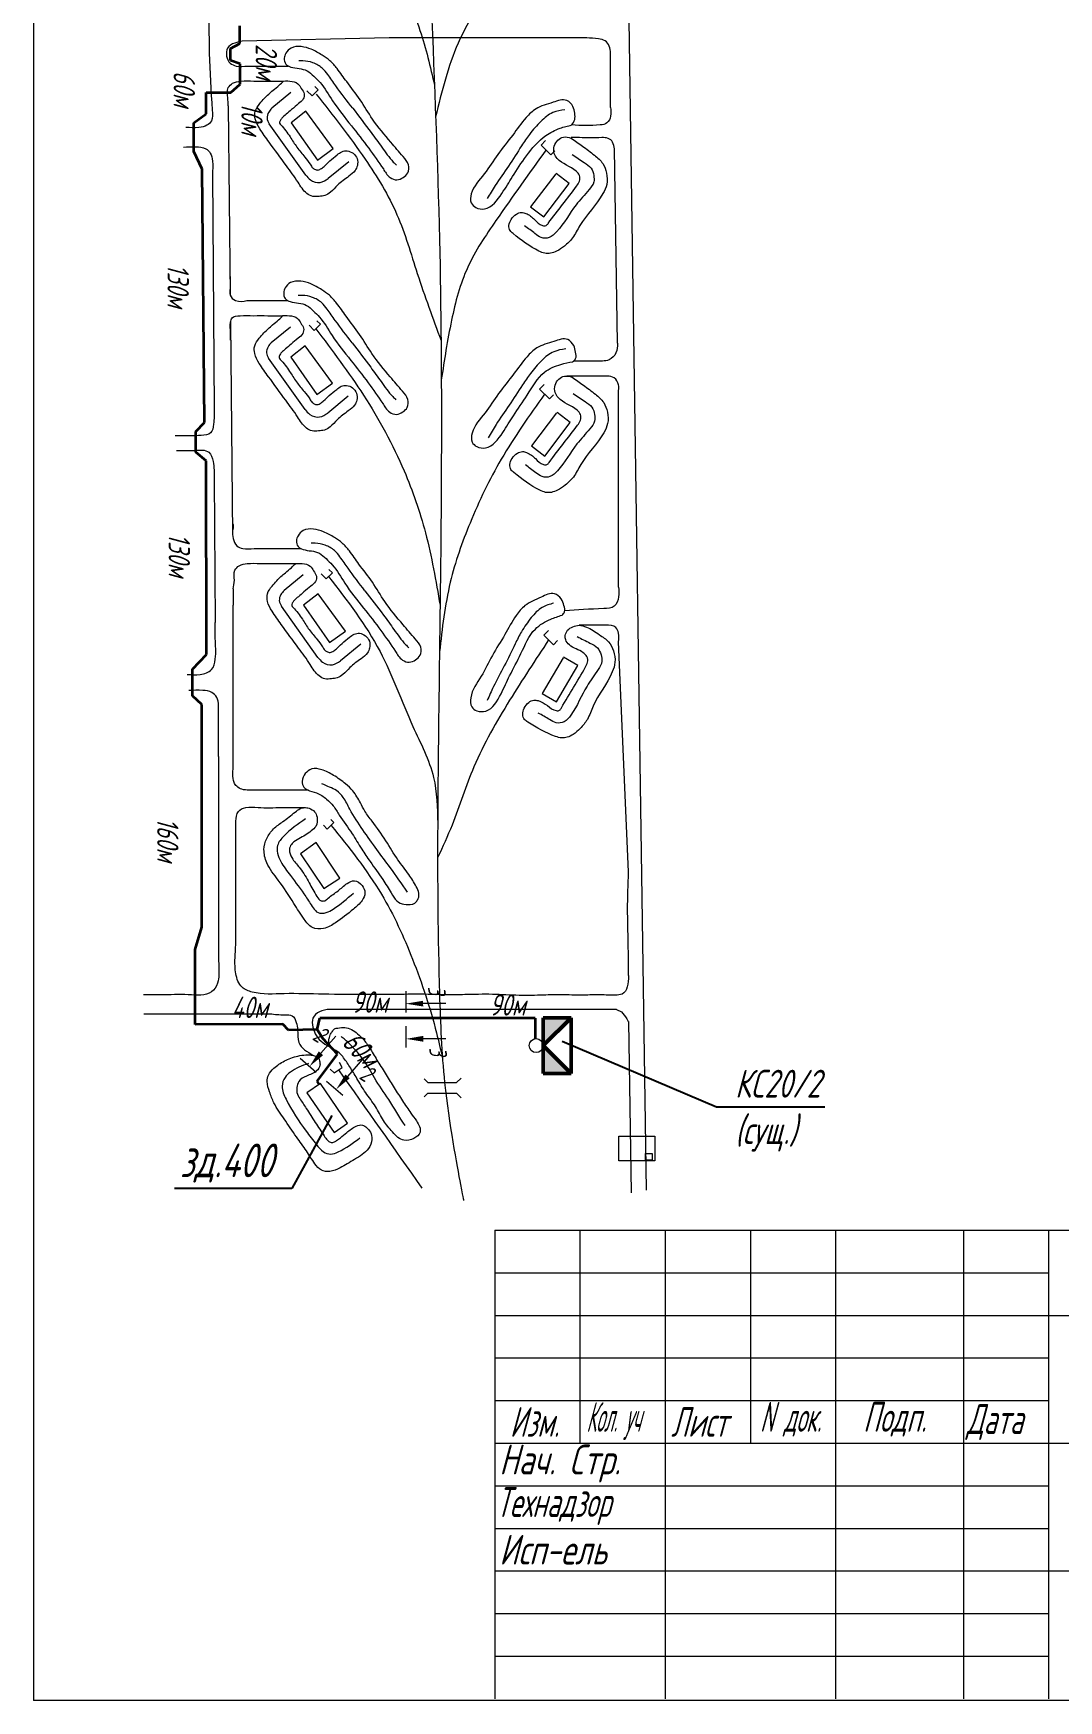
# Model space of a CAD drawing. Header units: millimetres. Extents: x 13096 to 18634, y -492 to 9335.
# Drawn here: x 13125 to 13613, y 3625 to 4418 of the extents above; entities that cross this region are included whole.
import ezdxf
from ezdxf import colors
from ezdxf.entities.mleader import LeaderData, LeaderLine
from ezdxf.math import Vec2, Vec3

# ---------------------------------------------------------------- set-up
doc = ezdxf.new("R2010")
doc.units = ezdxf.units.MM
for name, color, linetype, lineweight in [('Линия выноска', 137, 'Continuous', 20), ('Линия связи (Вновь)', 3, 'Continuous', 60), ('Рамка толстая', 7, 'Continuous', 60), ('Строительный', 251, 'Continuous', 13), ('ТаБлица', 253, 'Continuous', 25), ('текст', 7, 'Continuous', 25), ('Щиты пульты (Вновь)', 5, 'Continuous', 50), ('Элемент эл. схем', 7, 'Continuous', 35)]:
    doc.layers.add(name, color=color, linetype=linetype, lineweight=lineweight)
doc.styles.add('Simplex', font='simplex.shx', dxfattribs={"width": 0.7, "oblique": 15})

# ---------------------------------------------------------------- blocks, each defined once
blk = doc.blocks.new('A$C4BB167BF')
at = {"layer": 'Щиты пульты (Вновь)', "true_color": 0xc7c8ca}
h = blk.add_hatch(color=9, dxfattribs=at)
h.paths.add_polyline_path([(0, 3), (0, 0), (3, 3)])
h.paths.add_polyline_path([(6, 3), (3, 3), (6, 0)])
at = {"layer": 'Щиты пульты (Вновь)', "color": 252, "true_color": 0x939598}
for p, q in [((0, 3), (0, 0)), ((6, 3), (0, 3)), ((0, 0), (3, 3)), ((3, 3), (6, 0)), ((6, 0), (6, 3)), ((0, 0), (6, 0))]:
    blk.add_line(p, q, dxfattribs=at)
blk = doc.blocks.new('_None')

msp = doc.modelspace()

# ---------------------------------------------------------------- linework, layer by layer
at = {"color": 18, "lineweight": 20, "true_color": 0x000000}
for p, q in [((13402.46933, 3953.738), (13404.8592, 3952.56504)), ((13404.8592, 3952.56504), (13406.67429, 3950.14739)), ((13406.67429, 3950.14739), (13407.32017, 3949.19429)), ((13407.32017, 3949.19429), (13408.11678, 3947.65123)), ((13344.51912, 3848.7676), (14093.76912, 3848.7676)), ((13344.51912, 3848.7676), (13344.51912, 3626.0176)), ((13385.01912, 3848.7676), (13385.01912, 3747.5176)), ((13425.51912, 3848.7676), (13425.51912, 3626.0176)), ((13466.01912, 3848.7676), (13466.01912, 3747.5176)), ((13506.51912, 3848.7676), (13506.51912, 3626.0176)), ((13567.26912, 3848.7676), (13567.26912, 3626.0176)), ((13607.76912, 3848.7676), (13607.76912, 3626.0176)), ((13344.51912, 3828.5176), (13607.76912, 3828.5176)), ((13344.51912, 3808.2676), (13607.76912, 3808.2676)), ((13607.76912, 3808.2676), (14093.76912, 3808.2676)), ((13344.51912, 3788.0176), (13607.76912, 3788.0176)), ((13344.51912, 3767.7676), (13607.76912, 3767.7676)), ((13344.51912, 3747.5176), (14093.76912, 3747.5176)), ((13344.51912, 3727.2676), (13607.76912, 3727.2676)), ((13344.51912, 3707.0176), (13607.76912, 3707.0176)), ((13344.51912, 3686.7676), (13607.76912, 3686.7676)), ((13607.76912, 3686.7676), (14093.76912, 3686.7676)), ((13344.51912, 3666.5176), (13607.76912, 3666.5176)), ((13344.51912, 3646.2676), (13607.76912, 3646.2676))]:
    msp.add_line(p, q, dxfattribs=at)
for points in [[(13403.59535, 3893.46163), (13420.64072, 3893.46163), (13420.64072, 3881.79102), (13403.53817, 3881.79102)], [(13416.25035, 3885.2174), (13419.31645, 3885.2174), (13419.31645, 3882.13429), (13416.25035, 3882.13429)]]:
    msp.add_lwpolyline(points, close=True, dxfattribs=at)
at = {"layer": 'Линия связи (Вновь)', "color": 18, "lineweight": 35, "true_color": 0x000000}
for p, q in [((13223.42062, 4412.97099), (13223.42062, 4421.33304)), ((13218.97996, 4410.60999), (13223.42062, 4412.97099)), ((13218.97996, 4404.97105), (13218.97996, 4410.60999)), ((13223.55806, 4403.30498), (13218.97996, 4404.97105)), ((13223.55806, 4393.68851), (13223.55806, 4403.30498)), ((13219.08582, 4389.70594), (13223.55806, 4393.68851)), ((13207.41011, 4389.70594), (13219.08582, 4389.70594)), ((13207.41011, 4379.48164), (13207.41011, 4389.70594)), ((13201.50462, 4375.29115), (13207.41011, 4379.48164)), ((13201.50462, 4361.56666), (13201.50462, 4375.29115)), ((13205.447, 4353.22665), (13201.50462, 4361.56666)), ((13206.56897, 4232.77339), (13205.447, 4353.22665)), ((13202.55219, 4228.55624), (13206.56897, 4232.77339)), ((13202.58011, 4218.71901), (13202.55219, 4228.55624)), ((13207.37057, 4214.58156), (13202.58011, 4218.71901)), ((13207.55062, 4122.42947), (13207.37057, 4214.58156)), ((13200.84977, 4115.51601), (13207.55062, 4122.42947)), ((13200.87806, 4102.8959), (13200.84977, 4115.51601)), ((13205.33472, 4098.78019), (13200.87806, 4102.8959)), ((13205.29235, 3992.88974), (13205.33472, 4098.78019)), ((13202.18773, 3982.21928), (13205.29235, 3992.88974)), ((13202.22278, 3946.64345), (13202.1864, 3982.25971)), ((13260.20939, 3944.1226), (13261.39886, 3949.63613)), ((13363.77182, 3949.63613), (13261.39886, 3949.63613)), ((13363.77182, 3949.63613), (13363.77182, 3939.80551)), ((13243.91713, 3946.66416), (13202.22278, 3946.64345)), ((13246.6113, 3943.94735), (13243.91713, 3946.66416)), ((13260.20939, 3944.1226), (13246.6113, 3943.94735)), ((13262.89004, 3939.95123), (13260.20939, 3944.1226)), ((13269.89685, 3932.49425), (13262.89004, 3939.95123)), ((13260.14912, 3919.58531), (13269.89685, 3932.49425)), ((13261.11804, 3918.12696), (13260.14912, 3919.58531))]:
    msp.add_line(p, q, dxfattribs=at)
at = {"layer": 'Рамка толстая', "color": 18, "lineweight": 20, "true_color": 0x000000}
for p in [(13125.29002, 4958.21426), (14093.91502, 3625.08926)]:
    msp.add_line(p, (13125.29002, 3625.08926), dxfattribs=at)
at = {"layer": 'Строительный', "color": 18, "lineweight": 20, "true_color": 0x000000}
for p, q in [((13401.96811, 4848.0629), (13416.50922, 3867.76774)), ((13294.38772, 4415.63797), (13224.57951, 4414.04993)), ((13380.50182, 4415.63797), (13294.38772, 4415.63797)), ((13399.63884, 4382.56025), (13399.63884, 4408.35876)), ((13260.63375, 4390.93809), (13258.99695, 4392.57489)), ((13247.71851, 4389.72633), (13238.61869, 4382.27153)), ((13255.23568, 4390.55118), (13257.74126, 4388.0456)), ((13257.74126, 4388.0456), (13260.63375, 4390.93809)), ((13217.9319, 4383.40991), (13218.82868, 4293.33027)), ((13254.70834, 4350.46438), (13237.3446, 4374.86061)), ((13384.79445, 4368.22414), (13380.89494, 4368.22414)), ((13366.5374, 4364.62107), (13368.73564, 4366.87399)), ((13371.19374, 4360.07773), (13366.5374, 4364.62107)), ((13373.08698, 4362.01805), (13371.19374, 4360.07773)), ((13402.96679, 4270.49015), (13401.39173, 4362.89507)), ((13275.1469, 4356.78205), (13265.42634, 4348.84339)), ((13210.39911, 4350.78428), (13211.14052, 4239.17971)), ((13261.70304, 4279.49981), (13260.06624, 4281.13661)), ((13218.95673, 4280.46829), (13219.96543, 4179.14737)), ((13247.46066, 4278.18985), (13238.36084, 4270.73504)), ((13256.30496, 4279.1129), (13258.81055, 4276.60732)), ((13258.81055, 4276.60732), (13261.70304, 4279.49981)), ((13254.45049, 4238.92789), (13237.08675, 4263.32412)), ((13395.80991, 4261.94464), (13381.90656, 4261.94464)), ((13365.871, 4248.58917), (13368.06924, 4250.84208)), ((13398.10829, 4254.86485), (13378.86461, 4254.86485)), ((13274.88905, 4245.24556), (13265.1685, 4237.3069)), ((13370.52735, 4244.04583), (13365.871, 4248.58917)), ((13372.42058, 4245.98615), (13370.52735, 4244.04583)), ((13403.40841, 4154.48305), (13403.40841, 4248.07152)), ((13211.26296, 4206.24409), (13211.73858, 4137.63743)), ((13267.41101, 4161.29214), (13265.77421, 4162.92894)), ((13253.54133, 4160.35848), (13244.44151, 4152.90367)), ((13262.01294, 4160.90524), (13264.51852, 4158.39965)), ((13264.51852, 4158.39965), (13267.41101, 4161.29214)), ((13220.21941, 4153.63532), (13220.29575, 4145.96753)), ((13220.29575, 4070.81024), (13220.29575, 4145.96753)), ((13260.53115, 4121.09652), (13243.16741, 4145.49275)), ((13367.82885, 4131.69283), (13370.02709, 4133.94574)), ((13372.4852, 4127.14949), (13367.82885, 4131.69283)), ((13280.96971, 4127.41419), (13271.24916, 4119.47553)), ((13374.37843, 4129.08981), (13372.4852, 4127.14949)), ((13408.15473, 4019.07985), (13403.40841, 4128.56254)), ((13213.3108, 4073.91754), (13213.3108, 4098.18414)), ((13213.3108, 4073.91754), (13213.3108, 3976.89492)), ((13268.13891, 4042.57055), (13266.6155, 4044.09395)), ((13221.52519, 3984.59055), (13221.52519, 4039.34023)), ((13264.98617, 4039.4178), (13263.1009, 4041.30307)), ((13268.13891, 4042.57055), (13264.98617, 4039.4178)), ((13177.83282, 3951.66638), (13237.8026, 3951.66638)), ((13402.46933, 3953.738), (13269.77767, 3953.738)), ((13408.15473, 3947.96277), (13409.35575, 3866.58136)), ((13266.38361, 3925.41073), (13268.20646, 3923.58787)), ((13268.20646, 3923.58787), (13271.97124, 3926.19159)), ((13271.97124, 3926.19159), (13270.77068, 3928.49236)), ((13311.02733, 3920.75137), (13312.83054, 3918.94816)), ((13312.83054, 3918.94816), (13326.38692, 3918.94816)), ((13326.38692, 3918.94816), (13328.52548, 3921.08673)), ((13311.02733, 3912.10919), (13312.83054, 3913.9124)), ((13312.83054, 3913.9124), (13326.38692, 3913.9124)), ((13326.38692, 3913.9124), (13328.52548, 3911.77384))]:
    msp.add_line(p, q, dxfattribs=at)
for points in [[(13254.75117, 4380.74045), (13247.84152, 4375.32282), (13260.26139, 4357.58445), (13267.78328, 4363.00208), (13254.75117, 4380.74045)], [(13373.55891, 4350.99755), (13361.6062, 4335.29929), (13367.86165, 4330.53637), (13379.99671, 4346.47413), (13373.74126, 4351.23704)], [(13254.49332, 4269.20397), (13247.58368, 4263.78634), (13260.00355, 4246.04796), (13267.52543, 4251.4656), (13254.49332, 4269.20397)], [(13373.97978, 4237.32404), (13362.02708, 4221.62578), (13368.28253, 4216.86286), (13380.41758, 4232.80061), (13374.16213, 4237.56353)], [(13260.57398, 4151.3726), (13253.66434, 4145.95496), (13266.08421, 4128.21659), (13273.6061, 4133.63422), (13260.57398, 4151.3726)], [(13377.06427, 4120.92713), (13367.05285, 4103.92495), (13373.82788, 4099.93559), (13383.99204, 4117.19716), (13377.217, 4121.18651)], [(13259.66025, 4033.13282), (13252.292, 4027.70873), (13263.30558, 4011.28147), (13270.9065, 4016.16316), (13259.66025, 4033.13282)], [(13261.73277, 3918.53552), (13255.265, 3914.04826), (13268.28848, 3895.27674), (13274.57624, 3899.63911), (13261.73277, 3918.53552)]]:
    msp.add_lwpolyline(points, dxfattribs=at)
msp.add_open_spline([(13344.88146, 4897.2368), (13335.49442, 4883.0571), (13344.88146, 4897.2368), (13308.58207, 4831.45259), (13312.36407, 4698.57523), (13308.57645, 4526.39547), (13320.53813, 4328.34486), (13318.62397, 4134.51176), (13316.49122, 4000.57689), (13320.07775, 3913.615), (13329.71157, 3862.93795), (13329.71157, 3862.93795), (13329.71157, 3862.93795), (13329.71157, 3862.93795), (13329.71157, 3862.93795), (13329.71157, 3862.93795), (13329.71157, 3862.93795), (13329.71157, 3862.93795), (13329.71157, 3862.93795)], degree=3, knots=[0, 0, 0, 0, 25.836333109, 49.871244762, 76.873917157, 116.334767859, 166.936096042, 211.721259242, 248.246118291, 257.850777941, 271.152471293, 282.284588503, 290.662390358, 305.749777897, 312.760031631, 324.633986925, 330.142951601, 332.123990533, 332.123990533, 332.123990533, 332.123990533], dxfattribs=at)
for points in [[(13258.8394, 4505.55384), (13280.29779, 4478.43336), (13297.36109, 4446.14707), (13309.00656, 4419.1981), (13315.91087, 4393.11079)], [(13367.51128, 4476.00213), (13346.40753, 4445.54777), (13327.17968, 4413.21929), (13316.47703, 4378.13463)], [(13208.63036, 4434.27271), (13210.34024, 4381.34565), (13209.87204, 4376.18487), (13207.80362, 4374.11645), (13203.9886, 4373.0562), (13197.68359, 4373.0562)], [(13399.63884, 4408.35876), (13398.8862, 4411.78507), (13397.02812, 4414.25667), (13393.86397, 4415.24163), (13388.24045, 4415.63797), (13380.50182, 4415.63797)], [(13224.57951, 4414.04993), (13221.01994, 4413.20912), (13217.55785, 4410.77022), (13217.114, 4407.04534), (13218.84503, 4403.62059), (13221.68572, 4402.29028), (13227.05639, 4402.29028)], [(13291.60751, 4353.33776), (13284.64777, 4363.21224), (13276.41764, 4373.87999), (13267.50593, 4385.72999), (13261.54045, 4394.44053), (13258.54269, 4397.43829), (13255.3768, 4399.99349), (13251.60318, 4401.07355), (13247.61885, 4401.80016), (13245.24304, 4403.23018), (13244.51574, 4405.97867), (13245.24304, 4408.31646), (13247.7444, 4410.81781), (13252.58018, 4411.48371), (13257.38667, 4410.22004), (13262.55976, 4407.43352), (13266.22787, 4404.81141), (13269.62758, 4401.10008), (13274.19169, 4394.84548), (13280.56661, 4386.20199), (13286.4532, 4377.06303), (13295.1669, 4366.0367), (13300.97672, 4359.23174), (13303.52972, 4355.28726), (13303.21429, 4351.46664), (13301.08787, 4349.34021), (13298.0778, 4348.18555), (13294.91795, 4349.217), (13292.90883, 4351.2727), (13291.60751, 4353.33776)], [(13227.05639, 4402.29028), (13233.18038, 4402.29028), (13239.74862, 4402.29028), (13244.20564, 4402.29028), (13246.41606, 4402.29028)], [(13277.04103, 4382.18534), (13269.04269, 4392.8429), (13265.15355, 4398.26663), (13262.59325, 4401.22486), (13258.13181, 4403.83306), (13253.37988, 4404.76312), (13251.46244, 4404.76312)], [(13217.9319, 4383.40991), (13217.66764, 4387.14845), (13217.9319, 4391.992), (13220.00031, 4394.06042), (13223.81534, 4395.12067), (13230.12035, 4395.12067)], [(13230.12035, 4395.12067), (13236.97548, 4395.12067), (13243.07901, 4395.12067), (13247.21637, 4395.12067), (13251.047, 4393.83336), (13252.63631, 4391.59415), (13253.98495, 4389.10195), (13253.57744, 4386.61847), (13251.35766, 4384.39869), (13248.0351, 4381.58908), (13245.40847, 4379.32767), (13243.42922, 4377.53785), (13242.51637, 4376.19859), (13242.30524, 4375.07698), (13242.85283, 4374.31949), (13247.29551, 4368.63356), (13250.56647, 4363.67789), (13254.28314, 4359.02422), (13256.8656, 4355.54089), (13258.01779, 4353.8981), (13259.30277, 4353.0914), (13260.92638, 4352.8919), (13261.82066, 4353.34295), (13263.45883, 4354.56097), (13266.1558, 4357.15186), (13269.69623, 4360.04421), (13271.89669, 4361.532), (13274.43054, 4361.9317), (13277.23112, 4360.777), (13279.13251, 4358.24554), (13279.262, 4354.94336), (13278.23355, 4352.63144), (13275.20479, 4349.84953), (13269.90162, 4345.61302), (13266.56036, 4342.27175), (13263.84762, 4340.74046), (13261.12245, 4340.30617), (13258.03095, 4340.30617), (13255.28849, 4341.6761), (13251.07568, 4347.03234), (13245.52955, 4354.88792), (13237.29779, 4366.10577), (13232.90666, 4372.43117), (13230.73836, 4377.10278), (13230.73836, 4380.76311), (13232.89781, 4384.38423), (13235.09941, 4386.95597)], [(13235.09941, 4386.95597), (13239.22546, 4390.72866), (13242.10835, 4393.1337), (13244.12841, 4395.15376)], [(13259.76573, 4388.91362), (13282.93726, 4358.04744), (13298.10141, 4331.57454), (13307.75622, 4303.60207), (13319.03559, 4271.78564)], [(13381.1416, 4374.25282), (13375.58675, 4372.67833), (13368.84868, 4369.23915), (13359.5817, 4359.51571), (13353.02052, 4349.70313), (13347.92682, 4341.67737), (13339.75107, 4334.39132), (13335.55926, 4335.03113), (13333.40228, 4337.1881), (13333.40228, 4341.43422), (13339.55156, 4351.07687), (13345.98471, 4360.20103), (13353.09063, 4369.4621), (13359.4633, 4377.72731), (13364.15952, 4381.9356), (13372.25205, 4385.01832), (13378.83087, 4385.8908), (13381.68229, 4383.03938), (13382.55693, 4379.84168), (13382.55693, 4376.81712), (13381.1416, 4374.25282)], [(13238.61869, 4382.27153), (13237.12511, 4380.34734), (13236.34991, 4377.45797), (13237.3446, 4374.86061)], [(13277.04103, 4382.18534), (13285.84712, 4370.61339), (13290.82618, 4363.74404), (13296.35847, 4356.63783), (13297.85942, 4355.13688)], [(13377.85851, 4381.46309), (13372.21075, 4380.13101), (13366.49284, 4375.95649), (13361.07862, 4369.79453), (13357.33998, 4364.3959), (13351.0378, 4354.67442), (13344.75117, 4345.46211), (13341.03139, 4339.23485)], [(13399.63884, 4382.56025), (13399.63884, 4378.4469), (13397.84905, 4375.19987), (13394.66666, 4374.25282), (13381.1416, 4374.25282)], [(13380.89494, 4368.01244), (13377.22536, 4368.48567), (13374.5895, 4367.03542), (13372.84511, 4364.24811), (13372.84511, 4360.72038), (13374.23764, 4358.33544), (13383.28912, 4352.2737), (13384.82256, 4350.23003), (13384.82256, 4347.51307), (13383.4628, 4345.17928), (13369.93843, 4327.44229), (13368.93442, 4326.43827), (13367.30419, 4326.43827), (13363.48835, 4329.27034), (13359.29713, 4332.19232), (13357.29815, 4332.65319), (13354.86865, 4331.88509), (13352.33982, 4329.35626), (13351.3238, 4326.50006), (13351.84659, 4324.04213), (13353.26057, 4322.62815), (13365.5691, 4314.28304), (13368.33168, 4313.25906), (13371.02663, 4313.25906), (13373.9803, 4314.2714), (13377.64544, 4316.68381), (13381.50742, 4320.54579), (13384.99266, 4326.43762), (13395.96169, 4341.59385), (13397.76501, 4345.98754), (13397.66596, 4351.37578), (13395.90873, 4355.90816), (13391.94851, 4359.86838), (13386.24545, 4364.21524), (13380.89494, 4368.01244)], [(13401.39173, 4362.89507), (13400.55403, 4366.0629), (13398.46559, 4367.89346), (13395.42742, 4368.22414), (13384.79445, 4368.22414)], [(13196.70309, 4363.75466), (13202.4269, 4363.90274), (13207.27045, 4362.97274), (13209.33886, 4360.90432), (13210.39911, 4357.0893), (13210.39911, 4350.78428)], [(13368.86557, 4362.3494), (13345.14426, 4328.82743), (13331.71904, 4306.63349), (13324.01355, 4281.37432), (13319.15667, 4253.04013)], [(13381.39757, 4360.22246), (13387.04963, 4356.42496), (13390.32187, 4353.71717), (13391.61094, 4350.21688), (13391.61094, 4347.16303), (13389.39818, 4343.49763), (13383.21528, 4336.24996), (13373.9728, 4323.49144), (13370.36278, 4320.71375), (13366.63103, 4320.71375), (13363.68358, 4322.58746), (13358.69238, 4326.31567)], [(13254.70834, 4350.46438), (13256.91789, 4348.18034), (13261.60098, 4346.9497), (13265.42634, 4348.84339)], [(13218.73781, 4302.45786), (13218.74715, 4301.5202), (13218.76662, 4299.56417), (13218.79697, 4296.51556), (13218.82868, 4293.33027), (13221.42787, 4290.7538), (13226.79854, 4290.7538)], [(13291.34966, 4241.80128), (13284.38992, 4251.67575), (13276.15979, 4262.3435), (13267.24809, 4274.1935), (13261.2826, 4282.90404), (13258.28484, 4285.9018), (13255.11896, 4288.45701), (13251.34533, 4289.53706), (13247.361, 4290.26367), (13244.98519, 4291.6937), (13244.25789, 4294.44218), (13244.98519, 4296.77997), (13247.48655, 4299.28133), (13252.32233, 4299.94723), (13257.12882, 4298.68356), (13262.30191, 4295.89704), (13265.97002, 4293.27492), (13269.36973, 4289.5636), (13273.93384, 4283.309), (13280.30876, 4274.6655), (13286.19535, 4265.52655), (13294.90905, 4254.50021), (13300.71887, 4247.69525), (13303.27187, 4243.75078), (13302.95644, 4239.93015), (13300.83002, 4237.80373), (13297.81996, 4236.64906), (13294.6601, 4237.68052), (13292.65098, 4239.73622), (13291.34966, 4241.80128)], [(13226.79854, 4290.7538), (13232.92254, 4290.7538), (13239.49077, 4290.7538), (13243.94779, 4290.7538), (13246.15821, 4290.7538)], [(13276.78318, 4270.64885), (13268.78484, 4281.30641), (13264.8957, 4286.73014), (13262.33541, 4289.68837), (13257.87396, 4292.29657), (13253.12204, 4293.22664), (13251.2046, 4293.22664)], [(13219.04216, 4271.88704), (13219.00492, 4275.62785), (13218.95673, 4280.46829), (13219.74246, 4282.52393), (13223.55749, 4283.58418), (13229.8625, 4283.58418)], [(13229.8625, 4283.58418), (13236.71763, 4283.58418), (13242.82116, 4283.58418), (13246.95852, 4283.58418), (13250.78915, 4282.29687), (13252.37846, 4280.05766), (13253.7271, 4277.56547), (13253.31959, 4275.08198), (13251.09981, 4272.86221), (13247.77725, 4270.05259), (13245.15062, 4267.79118), (13243.17137, 4266.00137), (13242.25852, 4264.6621), (13242.04739, 4263.5405), (13242.59498, 4262.783), (13247.03766, 4257.09708), (13250.30862, 4252.1414), (13254.02529, 4247.48774), (13256.60775, 4244.0044), (13257.75994, 4242.36161), (13259.04493, 4241.55491), (13260.66853, 4241.35541), (13261.56281, 4241.80646), (13263.20098, 4243.02449), (13265.89795, 4245.61538), (13269.43838, 4248.50772), (13271.63884, 4249.99551), (13274.17269, 4250.39522), (13276.97327, 4249.24051), (13278.87466, 4246.70905), (13279.00415, 4243.40687), (13277.9757, 4241.09496), (13274.94694, 4238.31304), (13269.64377, 4234.07653), (13266.30251, 4230.73527), (13263.58977, 4229.20398), (13260.8646, 4228.76968), (13257.7731, 4228.76968), (13255.03064, 4230.13961), (13250.81784, 4235.49585), (13245.2717, 4243.35144), (13237.03994, 4254.56929), (13232.64882, 4260.89469), (13230.48051, 4265.5663), (13230.48051, 4269.22663), (13232.63996, 4272.84775), (13234.84156, 4275.41949)], [(13234.84156, 4275.41949), (13238.96761, 4279.19218), (13241.8505, 4281.59721), (13243.87057, 4283.61728)], [(13259.50788, 4277.37714), (13282.23722, 4245.73241), (13301.48158, 4209.79176), (13311.61618, 4180.38937), (13318.58233, 4145.87115)], [(13381.56248, 4261.66948), (13376.00763, 4260.43296), (13368.18933, 4256.64586), (13360.00257, 4245.8422), (13353.4414, 4236.02961), (13348.34769, 4228.00386), (13340.17195, 4220.71781), (13335.98014, 4221.35761), (13333.82316, 4223.51459), (13333.82316, 4227.76071), (13339.97244, 4237.40336), (13346.40559, 4246.52751), (13353.5115, 4255.78859), (13359.88417, 4264.0538), (13364.5804, 4268.26209), (13372.67293, 4271.34481), (13379.25174, 4272.21728), (13382.10316, 4269.36587), (13382.97781, 4266.16817), (13382.97781, 4263.14361), (13381.56248, 4261.66948)], [(13238.36084, 4270.73504), (13236.86727, 4268.81086), (13236.09206, 4265.92148), (13237.08675, 4263.32412)], [(13276.78318, 4270.64885), (13285.58927, 4259.0769), (13290.56833, 4252.20756), (13296.10062, 4245.10134), (13297.60157, 4243.60039)], [(13378.27939, 4267.78958), (13372.63162, 4266.4575), (13366.91371, 4262.28298), (13361.4995, 4256.12102), (13357.76085, 4250.72239), (13351.45868, 4241.00091), (13345.17204, 4231.78859), (13341.45227, 4225.56134)], [(13402.96679, 4270.49015), (13402.17486, 4265.87182), (13398.91788, 4262.61484), (13395.80991, 4261.94464)], [(13381.31581, 4254.33893), (13377.64624, 4254.81215), (13375.01038, 4253.36191), (13373.26598, 4250.5746), (13373.26598, 4247.04687), (13374.65852, 4244.66193), (13383.71, 4238.60019), (13385.24344, 4236.55652), (13385.24344, 4233.83956), (13383.88367, 4231.50577), (13370.35931, 4213.76877), (13369.35529, 4212.76476), (13367.72506, 4212.76476), (13363.90922, 4215.59683), (13359.718, 4218.51881), (13357.71903, 4218.97968), (13355.28952, 4218.21157), (13352.7607, 4215.68275), (13351.74467, 4212.82655), (13352.26746, 4210.36862), (13353.68144, 4208.95464), (13365.98997, 4200.60953), (13368.75255, 4199.58555), (13371.44751, 4199.58555), (13374.40118, 4200.59789), (13378.06631, 4203.0103), (13381.9283, 4206.87228), (13385.41353, 4212.76411), (13396.38257, 4227.92034), (13398.18589, 4232.31403), (13398.08683, 4237.70226), (13396.3296, 4242.23465), (13392.36938, 4246.19487), (13386.66632, 4250.54173), (13381.31581, 4254.33893)], [(13403.40841, 4248.07152), (13403.40841, 4250.70632), (13401.25185, 4254.01526), (13398.10829, 4254.86485)], [(13368.19918, 4246.3175), (13347.62285, 4215.30186), (13332.82233, 4185.00751), (13323.43663, 4156.87705), (13318.30214, 4123.70334)], [(13381.81845, 4246.54895), (13387.47051, 4242.75145), (13390.74275, 4240.04366), (13392.03182, 4236.54337), (13392.03182, 4233.48952), (13389.81906, 4229.82411), (13383.63615, 4222.57644), (13374.39367, 4209.81793), (13370.78366, 4207.04024), (13367.05191, 4207.04024), (13364.10446, 4208.91394), (13359.11326, 4212.64216)], [(13211.14052, 4239.17971), (13210.94394, 4231.97953), (13209.50242, 4227.85579), (13205.11232, 4226.61212), (13199.6635, 4226.49459), (13192.68756, 4226.49459)], [(13254.45049, 4238.92789), (13256.66005, 4236.64385), (13261.34313, 4235.41321), (13265.1685, 4237.3069)], [(13193.34881, 4219.52619), (13201.73805, 4219.52619), (13208.73655, 4218.62979), (13210.67168, 4214.26857), (13211.26296, 4206.24409)], [(13220.09618, 4184.65537), (13220.27966, 4183.81455), (13219.97387, 4181.37565), (13220.25388, 4177.65078), (13221.98492, 4174.22602), (13224.82561, 4172.89571), (13230.19627, 4172.89571)], [(13297.43032, 4123.9699), (13290.47058, 4133.84438), (13282.24046, 4144.51213), (13273.32875, 4156.36213), (13267.36326, 4165.07267), (13264.3655, 4168.07043), (13261.19962, 4170.62564), (13257.42599, 4171.70569), (13253.44167, 4172.4323), (13251.06586, 4173.86233), (13250.33856, 4176.61081), (13251.06586, 4178.9486), (13253.56722, 4181.44996), (13258.403, 4182.11585), (13263.20948, 4180.85218), (13268.38257, 4178.06567), (13272.05069, 4175.44355), (13275.4504, 4171.73222), (13280.01451, 4165.47763), (13286.38942, 4156.83413), (13292.27601, 4147.69518), (13300.98972, 4136.66884), (13306.79953, 4129.86388), (13309.35254, 4125.91941), (13309.03711, 4122.09878), (13306.91068, 4119.97236), (13303.90062, 4118.81769), (13300.74076, 4119.84915), (13298.73165, 4121.90485), (13297.43032, 4123.9699)], [(13230.19627, 4172.89571), (13239.0032, 4172.92242), (13245.57144, 4172.92242), (13250.02845, 4172.92242), (13252.23888, 4172.92242)], [(13282.86385, 4152.81748), (13274.8655, 4163.47504), (13270.97637, 4168.89877), (13268.41607, 4171.857), (13263.95462, 4174.4652), (13259.2027, 4175.39526), (13257.28526, 4175.39526)], [(13220.21941, 4153.63532), (13220.80753, 4157.75389), (13221.07178, 4162.59743), (13223.1402, 4164.66585), (13226.95522, 4165.7261), (13233.26024, 4165.7261)], [(13233.26024, 4165.7261), (13242.7983, 4165.75281), (13248.90183, 4165.75281), (13253.03918, 4165.75281), (13256.86982, 4164.4655), (13258.45912, 4162.22629), (13259.80777, 4159.73409), (13259.40025, 4157.25061), (13257.18048, 4155.03084), (13253.85792, 4152.22122), (13251.23129, 4149.95981), (13249.25204, 4148.16999), (13248.33918, 4146.83073), (13248.12805, 4145.70912), (13248.67564, 4144.95163), (13253.11833, 4139.26571), (13256.38929, 4134.31003), (13260.10596, 4129.65637), (13262.68841, 4126.17303), (13263.84061, 4124.53024), (13265.12559, 4123.72354), (13266.74919, 4123.52404), (13267.64348, 4123.97509), (13269.28164, 4125.19312), (13271.97862, 4127.784), (13275.51904, 4130.67635), (13277.7195, 4132.16414), (13280.25336, 4132.56384), (13283.05394, 4131.40914), (13284.95533, 4128.87768), (13285.08481, 4125.5755), (13284.05637, 4123.26359), (13281.02761, 4120.48167), (13275.72444, 4116.24516), (13272.38317, 4112.9039), (13269.67043, 4111.37261), (13266.94527, 4110.93831), (13263.85377, 4110.93831), (13261.1113, 4112.30824), (13256.8985, 4117.66448), (13251.35236, 4125.52006), (13243.12061, 4136.73791), (13238.72948, 4143.06332), (13236.56118, 4147.73492), (13236.56118, 4151.39526), (13238.72062, 4155.01638), (13240.92222, 4157.58812)], [(13240.92222, 4157.58812), (13245.04827, 4161.3608), (13247.93116, 4163.76584), (13249.95123, 4165.7859)], [(13265.58854, 4159.54576), (13290.02599, 4123.92482), (13305.64995, 4088.30388), (13315.46917, 4064.05226), (13317.43183, 4042.21794)], [(13403.40841, 4154.48305), (13403.40841, 4149.85382), (13401.34773, 4145.4214), (13396.31956, 4144.3133), (13377.8613, 4143.20952)], [(13244.44151, 4152.90367), (13242.94793, 4150.97949), (13242.17272, 4148.09011), (13243.16741, 4145.49275)], [(13282.86385, 4152.81748), (13291.66993, 4141.24553), (13296.64899, 4134.37619), (13302.18129, 4127.26997), (13303.68224, 4125.76902)], [(13376.53477, 4141.17276), (13371.16523, 4139.28771), (13363.84992, 4134.60219), (13356.99889, 4122.9058), (13351.64477, 4112.38586), (13347.5364, 4103.81382), (13340.28012, 4095.61163), (13336.04206, 4095.751), (13333.64503, 4097.63762), (13333.14265, 4101.85392), (13338.10788, 4112.15639), (13343.41632, 4121.97759), (13349.37661, 4132.01434), (13354.72663, 4140.97548), (13358.89197, 4145.70984), (13366.56293, 4149.72838), (13372.99231, 4151.37309), (13376.16106, 4148.87906), (13377.4079, 4145.80731), (13377.76574, 4142.80399), (13376.53477, 4141.17276)], [(13372.55064, 4146.86143), (13367.10015, 4144.87051), (13361.91631, 4140.04879), (13357.26917, 4133.28953), (13354.19552, 4127.48649), (13349.0878, 4117.08766), (13343.93527, 4107.19625), (13340.97839, 4100.57263)], [(13198.4077, 4112.99984), (13204.55636, 4112.99984), (13209.987, 4115.30838), (13211.73858, 4120.23004), (13211.73858, 4130.09088), (13211.73858, 4137.63743)], [(13384.59668, 4136.42945), (13381.70946, 4135.65262), (13379.14578, 4134.01861), (13378.06772, 4131.49396), (13378.25893, 4129.50724), (13380.03117, 4127.06216), (13386.57515, 4123.34553), (13388.33962, 4121.49765), (13388.66107, 4118.79977), (13387.58698, 4116.32149), (13376.25614, 4097.10895), (13375.37797, 4095.99321), (13373.75919, 4095.80033), (13369.63508, 4098.16103), (13365.12758, 4100.56661), (13363.08813, 4100.78773), (13360.76656, 4099.73758), (13358.55469, 4096.92732), (13357.88374, 4093.97097), (13358.69366, 4091.59216), (13360.26501, 4090.3554), (13373.47443, 4083.52519), (13376.33876, 4082.83525), (13379.01478, 4083.1541), (13381.82793, 4084.50879), (13385.1819, 4087.33789), (13388.55983, 4091.62968), (13391.3235, 4097.89248), (13400.42229, 4114.24005), (13401.69311, 4118.81623), (13400.95724, 4124.1549), (13398.67611, 4128.44755), (13394.27516, 4131.9114), (13388.09786, 4135.55298), (13384.59668, 4136.42945)], [(13383.75644, 4131.01466), (13389.8181, 4127.91256), (13393.38772, 4125.61095), (13395.08187, 4122.28775), (13395.44319, 4119.25535), (13393.67964, 4115.35389), (13388.39766, 4107.4256), (13380.72962, 4093.66318), (13377.4736, 4090.47789), (13373.76806, 4090.03637), (13370.61963, 4091.54819), (13365.22238, 4094.65968)], [(13403.40841, 4128.56254), (13403.40841, 4132.61836), (13402.11649, 4135.25961), (13397.34737, 4136.39898), (13384.75056, 4136.39898)], [(13370.15702, 4129.42116), (13351.64452, 4100.72661), (13334.6485, 4069.07146), (13324.28419, 4041.39227), (13317.4018, 4025.86391)], [(13260.53115, 4121.09652), (13262.74071, 4118.81248), (13267.4238, 4117.58184), (13271.24916, 4119.47553)], [(13213.3108, 4098.18414), (13212.4328, 4102.11078), (13210.08539, 4104.45819), (13205.84493, 4105.40158), (13199.12294, 4105.40158)], [(13256.09548, 4057.95833), (13246.70324, 4057.95833), (13233.5083, 4057.95833), (13227.7127, 4057.95833), (13224.38618, 4058.42429), (13221.93979, 4059.83725), (13220.67839, 4061.6703), (13220.14285, 4065.56552), (13220.29575, 4070.81024)], [(13305.34719, 4003.74373), (13301.41906, 4003.74373), (13298.04897, 4005.36508), (13295.33968, 4009.12808), (13291.30877, 4015.53182), (13285.34786, 4024.00335), (13281.31695, 4029.94496), (13276.8162, 4037.29286), (13270.65779, 4046.16657), (13267.81635, 4050.52374), (13264.63495, 4053.70515), (13259.85844, 4056.68026), (13255.51129, 4058.13006), (13253.82513, 4059.42958), (13253.08526, 4062.14768), (13254.52355, 4065.8963), (13257.60429, 4068.06923), (13262.34002, 4067.69155), (13267.95004, 4065.03477), (13273.68758, 4060.95631), (13277.13499, 4057.63114), (13280.68805, 4051.93815), (13282.83733, 4047.97118), (13286.2252, 4043.27632), (13292.84552, 4033.88361), (13298.5556, 4024.87703), (13303.72866, 4017.8636), (13307.23705, 4012.13586), (13308.48731, 4008.97069), (13308.22526, 4006.48616), (13307.13308, 4004.88662), (13306.00089, 4003.92918), (13305.34719, 4003.74373)], [(13303.12314, 4009.505), (13294.85988, 4021.20021), (13288.58516, 4029.7069), (13281.90454, 4039.09135), (13275.65264, 4048.98037), (13272.57383, 4054.51614), (13269.33599, 4057.75398), (13266.09526, 4059.39461), (13262.37252, 4061.03687)], [(13221.52519, 4039.34023), (13221.52519, 4043.17926), (13222.72159, 4047.84993), (13226.1925, 4049.76067), (13232.0718, 4049.76067), (13243.28277, 4049.76067), (13249.64668, 4049.76067), (13254.36206, 4049.72104)], [(13249.67708, 4047.54788), (13243.92382, 4043.08487), (13239.40661, 4039.53691), (13236.17997, 4034.93851), (13234.89437, 4029.75038), (13236.22302, 4023.49277), (13241.6559, 4015.23737), (13249.10005, 4004.14738), (13253.97208, 3996.62317), (13257.86952, 3992.72573), (13263.22582, 3992.18706), (13268.94098, 3994.98442), (13277.35836, 4001.39903), (13281.49701, 4005.53769), (13282.84331, 4009.21111), (13281.48185, 4012.63499), (13277.91388, 4014.88633), (13274.43121, 4013.62816), (13270.11807, 4010.14284), (13265.41944, 4006.62922), (13263.76871, 4005.39885), (13262.08435, 4005.39885), (13260.03717, 4007.45041), (13256.33001, 4013.9777), (13252.07716, 4020.76404), (13248.5844, 4025.14611), (13247.09402, 4028.58492), (13247.09402, 4030.4121), (13248.34232, 4032.70331), (13251.50766, 4034.86203), (13257.34319, 4038.61409), (13259.50209, 4040.77298), (13260.09054, 4045.16132), (13258.92162, 4047.74261), (13256.29066, 4049.35844), (13254.09277, 4049.71522), (13252.14194, 4049.20476), (13249.67708, 4047.54788)], [(13254.62264, 4044.34349), (13244.27144, 4036.10404), (13241.36228, 4031.74592), (13241.36228, 4028.00854), (13242.89741, 4024.06667), (13247.4607, 4017.3832), (13254.70572, 4007.42109), (13258.31232, 4002.05462), (13260.57546, 3999.79148), (13264.44895, 3999.79148), (13267.73007, 4001.43848), (13277.5047, 4009.05721)], [(13266.82755, 4041.25919), (13290.72425, 4008.50171), (13305.49485, 3977.61586), (13316.8921, 3942.5437), (13319.71553, 3930.66404)], [(13408.15473, 3969.86609), (13407.94445, 3987.67977), (13407.70238, 4001.11752), (13408.15473, 4019.07985)], [(13408.15473, 3969.86609), (13405.09124, 3961.03874), (13401.80067, 3960.50567), (13393.42346, 3960.68373), (13386.11568, 3960.50567), (13376.31257, 3960.68373), (13367.75707, 3960.53984), (13356.16119, 3960.42207), (13343.45393, 3960.88807), (13330.26328, 3960.77156), (13321.58035, 3960.65506), (13312.92849, 3960.88807), (13299.92144, 3960.88807), (13284.28972, 3960.88807), (13263.06029, 3960.97548), (13244.48124, 3961.19237), (13229.3301, 3961.96199), (13224.48055, 3964.26533), (13221.52519, 3970.69839), (13221.12351, 3978.1634), (13221.52519, 3984.59055)], [(13213.3108, 3976.89492), (13213.47657, 3970.83855), (13213.11087, 3967.40518), (13210.95307, 3962.84303), (13206.36991, 3960.67118), (13200.3881, 3960.67118), (13187.66197, 3960.67118), (13177.55794, 3960.67118)], [(13237.8026, 3951.66638), (13244.66954, 3951.1954), (13248.33632, 3950.74272), (13250.23366, 3947.59139), (13250.87739, 3944.01924), (13251.44576, 3938.01013), (13258.42656, 3931.89915)], [(13269.77767, 3953.738), (13266.26128, 3953.738), (13261.21013, 3952.62891), (13258.1752, 3949.59397), (13258.1752, 3945.31451), (13259.79127, 3941.11865), (13266.91839, 3935.443)], [(13265.65282, 3938.65109), (13266.40247, 3936.36437), (13269.96472, 3933.60182), (13272.28253, 3931.28402), (13275.65956, 3926.45542), (13279.05354, 3920.96669), (13283.21351, 3914.06259), (13287.89732, 3907.56098), (13291.71446, 3900.87691), (13295.90647, 3895.48076), (13298.57388, 3892.81335), (13301.42507, 3891.5039), (13306.12945, 3892.40773), (13309.06823, 3895.34651), (13307.35077, 3900.723), (13304.68466, 3904.42468), (13300.76464, 3910.26367), (13296.75414, 3916.46263), (13292.94473, 3922.6109), (13289.03783, 3928.89656), (13285.46574, 3934.82527), (13282.32183, 3939.2289), (13279.39214, 3942.15859), (13273.3296, 3945.16942), (13269.92696, 3944.90276), (13268.41436, 3944.45431), (13267.28967, 3943.15468), (13266.36905, 3941.64708), (13265.95273, 3940.39942), (13265.65282, 3938.65109)], [(13301.90433, 3898.52993), (13294.166, 3910.8547), (13287.43079, 3921.17657), (13282.03876, 3929.93096), (13277.50055, 3935.34234), (13273.45669, 3939.30662), (13271.57993, 3940.8221)], [(13258.42656, 3931.89915), (13256.34197, 3932.10407), (13254.83756, 3932.10407), (13250.97408, 3931.5576), (13244.61288, 3929.24325), (13239.60584, 3925.76339), (13236.98685, 3922.54046), (13236.41416, 3919.50376), (13237.53415, 3914.51159), (13239.61991, 3909.3275), (13244.48447, 3901.65953), (13250.34608, 3893.11519), (13255.07321, 3886.43206), (13259.09756, 3880.34705), (13262.149, 3877.29561), (13266.17336, 3876.69848), (13271.02372, 3878.35174), (13277.93895, 3882.46037), (13284.5632, 3887.59459), (13286.10185, 3891.91602), (13285.46178, 3895.39308), (13283.70091, 3897.49218), (13281.70307, 3898.74738), (13278.69848, 3898.233), (13274.23923, 3895.19325), (13271.17287, 3892.74556), (13269.27436, 3891.33905), (13267.9843, 3890.61057), (13266.46987, 3890.61057), (13265.09177, 3891.53126), (13263.51257, 3893.56786), (13259.2444, 3899.98297), (13254.97774, 3906.67592), (13251.92214, 3911.35388), (13250.55163, 3914.1657), (13250.55163, 3916.58564), (13251.46389, 3919.47701), (13255.08545, 3922.03748), (13259.89845, 3924.52029), (13261.47487, 3927.17102), (13261.3134, 3929.27549), (13260.8772, 3930.51622), (13259.42597, 3931.48928), (13258.42656, 3931.89915)], [(13255.98479, 3927.98227), (13247.42295, 3923.94363), (13244.89119, 3921.41187), (13243.51239, 3917.19543), (13245.38104, 3911.05562), (13254.89891, 3895.83328), (13259.78709, 3889.44025), (13263.20971, 3886.01763), (13266.49657, 3884.94396), (13270.11038, 3886.00217), (13280.51563, 3892.66271)], [(13270.25657, 3925.05745), (13309.9143, 3868.82388)]]:
    msp.add_spline(points, degree=3, dxfattribs=at)
at = {"layer": 'Щиты пульты (Вновь)', "color": 18, "lineweight": 20, "true_color": 0x000000}
msp.add_circle((13364.26899, 3936.53559), 3.3075, dxfattribs=at)
at = {"layer": 'Элемент эл. схем', "color": 18, "lineweight": 20, "true_color": 0x000000}
for p, q in [((13302.27739, 3962.4704), (13302.2924, 3952.34714)), ((13321.30378, 3956.50034), (13310.53627, 3956.48437)), ((13269.01593, 3941.01309), (13261.96222, 3932.8777)), ((13302.30219, 3945.74715), (13302.3172, 3935.62389)), ((13321.32858, 3939.77709), (13310.56107, 3939.76112)), ((13252.02573, 3930.57383), (13259.67436, 3923.94216)), ((13281.65119, 3930.05782), (13274.59748, 3921.92243)), ((13264.66099, 3919.61856), (13272.30962, 3912.98689))]:
    msp.add_line(p, q, dxfattribs=at)
for points in [[(13310.53423, 3957.85937), (13310.53831, 3955.10937), (13302.28628, 3956.47214)], [(13310.55903, 3941.13612), (13310.56311, 3938.38612), (13302.31108, 3939.74889)], [(13260.92334, 3933.77845), (13263.0011, 3931.97695), (13256.55772, 3926.64442)], [(13273.5586, 3922.82318), (13275.63636, 3921.02168), (13269.19298, 3915.68915)]]:
    msp.add_solid(points, dxfattribs=at)

# ---------------------------------------------------------------- block references
at = {"color": 18, "lineweight": 20, "true_color": 0x000000, "xscale": 4.41, "yscale": 4.41, "zscale": 4.41, "rotation": 90}
msp.add_blockref('A$C4BB167BF', (13380.80636, 3923.30579), dxfattribs=at)

# ---------------------------------------------------------------- texts
at = {"color": 18, "lineweight": 20, "true_color": 0x000000, "style": 'Simplex', "oblique": 15}
for s, width, p in [('Кол. уч', 0.4, (13388.07306, 3752.9176)), ('N', 0.5, (13470.59103, 3752.9176)), ('Подп.', 0.6, (13519.59119, 3752.9176)), ('Дата', 0.6, (13568.79479, 3751.9051)), ('Изм.', 0.6, (13351.71869, 3750.5551)), ('Лист', 0.6, (13428.3935, 3750.5551)), ('док.', 0.5, (13481.86509, 3752.9176)), ('Нач. Стр.', 0.7, (13346.67912, 3732.6676)), ('Технадзор', 0.6, (13345.32912, 3712.4176)), ('Исп-ель', 0.7, (13346.67912, 3689.8051))]:
    msp.add_text(s, height=14.175, dxfattribs=dict(at, width=width)).set_placement(p)
at = {"layer": 'ТаБлица', "color": 18, "lineweight": 20, "true_color": 0x000000, "char_height": 10.164, "width": 275.88, "attachment_point": 5, "style": 'Simplex'}
for s, insert, rotation in [('20м', (13236.02775, 4404.3875), 270), ('60м', (13197.00758, 4391.41787), 270), ('10м', (13229.20453, 4377.32114), 270), ('130м', (13194.09558, 4297.90731), 270), ('130м', (13194.6488, 4169.82839), 270), ('160м', (13189.19367, 4034.47187), 270), ('60м', (13280.91891, 3934.77461), 312.01622166)]:
    msp.add_mtext(s, dxfattribs=dict(at, insert=insert, rotation=rotation))
for s, insert in [('40м', (13228.11289, 3954.71769)), ('90м', (13285.13589, 3957.24323)), ('90м', (13350.60568, 3955.90102))]:
    msp.add_mtext(s, dxfattribs=dict(at, insert=insert))
at = {"layer": 'текст', "color": 18, "lineweight": 20, "true_color": 0x000000, "char_height": 11.55, "attachment_point": 5, "style": 'Simplex'}
for s, insert, rotation in [('{\\H0.7x;3}', (13316.9923, 3962.95346), 277.50996044), ('{\\H0.7x;2}', (13261.31731, 3941.99436), 326.4984166), ('{\\H0.7x;3}', (13317.56029, 3933.95309), 277.50996044), ('{\\H0.7x;2}', (13283.57305, 3923.39259), 326.4984166)]:
    msp.add_mtext_dynamic_manual_height_columns(s, width=8.7102084, gutter_width=15, heights=[0], dxfattribs=dict(at, insert=insert, rotation=rotation))

# ---------------------------------------------------------------- leaders
at = {"layer": 'Линия выноска', "color": 18, "lineweight": 20, "true_color": 0x000000}
ml = msp.add_multileader_mtext('Standard', dxfattribs=at)
ml.set_content('{\\C256;\\c0;КС20/2\\P(сущ.)}', color=2, style='Simplex')
ml.set_leader_properties()
ml.set_arrow_properties(name='NONE')
ml.build(insert=Vec2(0, 0))
ml.multileader.update_dxf_attribs({"text_left_attachment_type": 6, "text_right_attachment_type": 6, "dogleg_length": 0, "arrow_head_size": 17.64})
ctx = ml.context
ctx.base_point, ctx.char_height, ctx.arrow_head_size, ctx.landing_gap_size, ctx.plane_origin = Vec3(13449.91343, 3907.41091), 13.23, 17.64, 8.82, Vec3(13584.20391, 3773.92075)
ctx.left_attachment, ctx.right_attachment = 6, 6
notes = []
notes.append((ctx, [(0, (1, 1, 0), (13449.91343, 3907.41091), (1, 0), 0, [(0, [(13376.57385, 3938.59001)], 0, [])])]))
ctx.mtext.insert, ctx.mtext.flow_direction = Vec3(13458.73343, 3925.05091), 5
ml = msp.add_multileader_mtext('Standard', dxfattribs=at)
ml.set_content('{\\C256;\\c0;зд.400}', color=2, style='Simplex')
ml.set_leader_properties()
ml.set_arrow_properties(name='NONE')
ml.build(insert=Vec2(0, 0))
ml.multileader.update_dxf_attribs({"text_left_attachment_type": 6, "text_right_attachment_type": 6, "dogleg_length": 0, "arrow_head_size": 17.64})
ctx = ml.context
ctx.base_point, ctx.char_height, ctx.arrow_head_size, ctx.landing_gap_size, ctx.plane_origin = Vec3(13176.559, 3868.62579), 16, 17.64, 8.82, Vec3(13312.96183, 3735.13562)
ctx.left_attachment, ctx.right_attachment, ctx.text_align_type = 6, 6, 2
notes.append((ctx, [(1, (1, 1, 0), (13248.13209, 3868.62579), (-1, 0), 0, [(0, [(13267.15953, 3903.30901)], 0, [])])]))
ctx.mtext.insert, ctx.mtext.alignment, ctx.mtext.flow_direction = Vec3(13239.31209, 3889.95912), 3, 5
for ctx, leaders in notes:
    for number, flags, end, landing, length, lines in leaders:
        leader = LeaderData()
        leader.index, (leader.has_last_leader_line, leader.has_dogleg_vector, leader.attachment_direction) = number, flags
        leader.last_leader_point, leader.dogleg_vector, leader.dogleg_length = Vec3(end), Vec3(landing), length
        for number, points, colour, breaks in lines:
            line = LeaderLine()
            line.index, line.vertices, line.color, line.breaks = number, Vec3.list(points), colors.encode_raw_color(colour), breaks
            leader.lines.append(line)
        ctx.leaders.append(leader)

doc.saveas('drawing.dxf')
